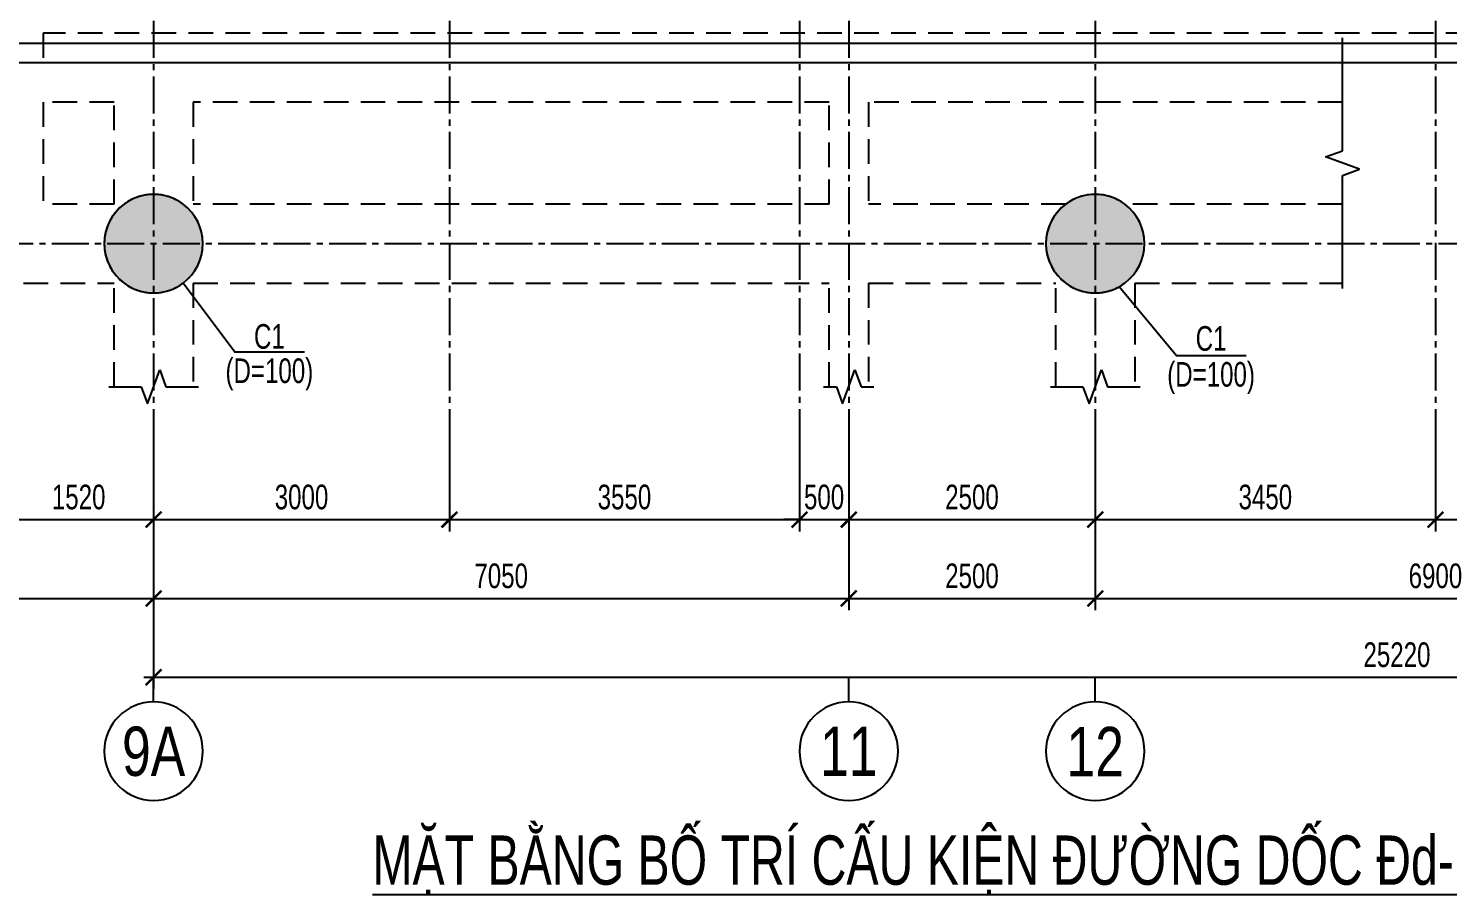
# Model space of a CAD drawing. Header units: millimetres. Extents: x 0 to 168200, y 0 to 59400.
# Drawn here: x 11979 to 26372, y 39895 to 48694 of the extents above; entities that cross this region are included whole.
import ezdxf
from ezdxf.enums import TextEntityAlignment as Align

# ---------------------------------------------------------------- set-up
doc = ezdxf.new("R2010")
doc.units = ezdxf.units.MM
doc.header["$LTSCALE"] = 500
doc.header["$MEASUREMENT"] = 0
doc.linetypes.add('CENTER2', pattern=[1.125, 0.75, -0.125, 0.125, -0.125])
doc.linetypes.add('HIDDEN', pattern=[0.375, 0.25, -0.125])
doc.layers.get('DEFPOINTS').update_dxf_attribs({"lineweight": 15})
doc.layers.add('02.CDC.DIM', color=1, linetype='Continuous', lineweight=20)
for name, color, linetype in [('CDC.01.AXIS', 160, 'CENTER2'), ('CDC.02.DIM', 1, 'Continuous'), ('CDC.03.BORDER', 3, 'Continuous'), ('CDC.06.TEXT', 2, 'Continuous'), ('CDC.07.TEXTCOL', 3, 'Continuous'), ('CDC.09.COLUMN', 4, 'Continuous'), ('CDC.10.HATCH', 251, 'Continuous'), ('CDC.11.NOTE', 8, 'Continuous'), ('CDC.13.BEAM', 8, 'HIDDEN'), ('TEXTCOL_SHAPE', 6, 'Continuous')]:
    doc.layers.add(name, color=color, linetype=linetype)
doc.styles.add('BIGTEXT', font='arial.ttf', dxfattribs={"width": 0.8})
doc.styles.add('KCS_SMTEXT', font='arial.ttf', dxfattribs={"width": 0.7})
doc.dimstyles.new('KCS_DIM100', dxfattribs={"dimscale": 100, "dimtxt": 2.5, "dimasz": 1.6, "dimexe": 1.2, "dimexo": 0, "dimgap": 1, "dimtad": 1, "dimdec": 0, "dimzin": 0, "dimdsep": 46, "dimtxsty": 'KCS_SMTEXT', "dimblk": 'ARCHTICK', "dimcen": 0, "dimdle": 1, "dimclrd": 256, "dimclre": 256, "dimclrt": 2, "dimadec": 0, "dimazin": 0, "dimtfac": 1, "dimtdec": 0, "dimtix": 1, "dimtmove": 2, "dimatfit": 3, "dimfxl": 1, "dimtolj": 1, "dimtzin": 0, "dimarcsym": 0})

# ---------------------------------------------------------------- blocks, each defined once
blk = doc.blocks.new('_ArchTick')
at = {"color": 0, "linetype": 'ByBlock', "const_width": 0.15}
blk.add_lwpolyline([(-0.5, -0.5), (0.5, 0.5)], dxfattribs=at)
blk = doc.blocks.new('*D71')
at = {"layer": 'CDC.02.DIM', "lineweight": -2, "transparency": 16777216}
for p, q in [((13248.85231582751, 44510.42917159875), (13248.85231582751, 42790.42917159869)), ((20298.85231582751, 44510.42917159875), (20298.85231582751, 42790.42917159869)), ((13148.85231582751, 42910.42917159869), (20398.85231582751, 42910.42917159869))]:
    blk.add_line(p, q, dxfattribs=at)
at = {"layer": 'DEFPOINTS', "color": 0, "transparency": 16777216}
for p in [(13248.85231582751, 44510.42917159875), (20298.85231582751, 44510.42917159875), (20298.85231582751, 42910.42917159869)]:
    blk.add_point(p, dxfattribs=at)
at = {"layer": 'CDC.02.DIM', "lineweight": -2, "transparency": 16777216, "xscale": 160, "yscale": 160, "zscale": 160, "rotation": 180}
blk.add_blockref('_ArchTick', (13248.85231582751, 42910.42917159869), dxfattribs=at)
at = {"layer": 'CDC.02.DIM', "lineweight": -2, "transparency": 16777216, "xscale": 160, "yscale": 160, "zscale": 160}
blk.add_blockref('_ArchTick', (20298.85231582751, 42910.42917159869), dxfattribs=at)
at = {"layer": 'CDC.02.DIM', "color": 2, "transparency": 16777216, "insert": (16773.85231582751, 43138.07241852911), "char_height": 250, "attachment_point": 5, "style": 'KCS_SMTEXT'}
blk.add_mtext('\\A1;7050', dxfattribs=at)
blk = doc.blocks.new('*D72')
at = {"layer": 'CDC.02.DIM', "lineweight": -2, "transparency": 16777216}
for p, q in [((22798.85231582751, 44510.42917159875), (22798.85231582751, 42790.42917159869)), ((29698.85231582751, 44510.42917159875), (29698.85231582751, 42790.42917159869)), ((22698.85231582751, 42910.42917159869), (29798.85231582751, 42910.42917159869))]:
    blk.add_line(p, q, dxfattribs=at)
at = {"layer": 'DEFPOINTS', "color": 0, "transparency": 16777216}
for p in [(22798.85231582751, 44510.42917159875), (29698.85231582751, 44510.42917159875), (29698.85231582751, 42910.42917159869)]:
    blk.add_point(p, dxfattribs=at)
at = {"layer": 'CDC.02.DIM', "lineweight": -2, "transparency": 16777216, "xscale": 160, "yscale": 160, "zscale": 160, "rotation": 180}
blk.add_blockref('_ArchTick', (22798.85231582751, 42910.42917159869), dxfattribs=at)
at = {"layer": 'CDC.02.DIM', "lineweight": -2, "transparency": 16777216, "xscale": 160, "yscale": 160, "zscale": 160}
blk.add_blockref('_ArchTick', (29698.85231582751, 42910.42917159869), dxfattribs=at)
at = {"layer": 'CDC.02.DIM', "color": 2, "transparency": 16777216, "insert": (26248.85231582751, 43138.07241852911), "char_height": 250, "attachment_point": 5, "style": 'KCS_SMTEXT'}
blk.add_mtext('\\A1;6900', dxfattribs=at)
blk = doc.blocks.new('*D74')
at = {"layer": 'CDC.02.DIM', "lineweight": -2, "transparency": 16777216}
for p, q in [((7208.852315827506, 44510.42917159875), (7208.852315827506, 42790.42917159869)), ((13248.85231582751, 44510.42917159875), (13248.85231582751, 42790.42917159869)), ((7108.852315827506, 42910.42917159869), (13348.85231582751, 42910.42917159869))]:
    blk.add_line(p, q, dxfattribs=at)
at = {"layer": 'DEFPOINTS', "color": 0, "transparency": 16777216}
for p in [(7208.852315827506, 44510.42917159875), (13248.85231582751, 44510.42917159875), (13248.85231582751, 42910.42917159869)]:
    blk.add_point(p, dxfattribs=at)
at = {"layer": 'CDC.02.DIM', "lineweight": -2, "transparency": 16777216, "xscale": 160, "yscale": 160, "zscale": 160, "rotation": 180}
blk.add_blockref('_ArchTick', (7208.852315827506, 42910.42917159869), dxfattribs=at)
at = {"layer": 'CDC.02.DIM', "lineweight": -2, "transparency": 16777216, "xscale": 160, "yscale": 160, "zscale": 160}
blk.add_blockref('_ArchTick', (13248.85231582751, 42910.42917159869), dxfattribs=at)
at = {"layer": 'CDC.02.DIM', "color": 2, "transparency": 16777216, "insert": (10228.85231582751, 43138.07241852911), "char_height": 250, "attachment_point": 5, "style": 'KCS_SMTEXT'}
blk.add_mtext('\\A1;6040', dxfattribs=at)
blk = doc.blocks.new('*D76')
at = {"layer": 'CDC.02.DIM', "lineweight": -2, "transparency": 16777216}
for p, q in [((11728.85231582751, 44510.42917159875), (11728.85231582751, 43590.42917159857)), ((13248.85231582751, 44510.42917159875), (13248.85231582751, 43590.42917159857)), ((11628.85231582751, 43710.42917159857), (13348.85231582751, 43710.42917159857))]:
    blk.add_line(p, q, dxfattribs=at)
at = {"layer": 'DEFPOINTS', "color": 0, "transparency": 16777216}
for p in [(11728.85231582751, 44510.42917159875), (13248.85231582751, 44510.42917159875), (13248.85231582751, 43710.42917159857)]:
    blk.add_point(p, dxfattribs=at)
at = {"layer": 'CDC.02.DIM', "lineweight": -2, "transparency": 16777216, "xscale": 160, "yscale": 160, "zscale": 160, "rotation": 180}
blk.add_blockref('_ArchTick', (11728.85231582751, 43710.42917159857), dxfattribs=at)
at = {"layer": 'CDC.02.DIM', "lineweight": -2, "transparency": 16777216, "xscale": 160, "yscale": 160, "zscale": 160}
blk.add_blockref('_ArchTick', (13248.85231582751, 43710.42917159857), dxfattribs=at)
at = {"layer": 'CDC.02.DIM', "color": 2, "transparency": 16777216, "insert": (12488.85231582751, 43938.07241852899), "char_height": 250, "attachment_point": 5, "style": 'KCS_SMTEXT'}
blk.add_mtext('\\A1;1520', dxfattribs=at)
blk = doc.blocks.new('*D77')
at = {"layer": 'CDC.02.DIM', "lineweight": -2, "transparency": 16777216}
for p, q in [((13248.85231582751, 44510.42917159875), (13248.85231582751, 43590.42917159857)), ((16248.85231582762, 44510.42917159875), (16248.85231582762, 43590.42917159857)), ((13148.85231582751, 43710.42917159857), (16348.85231582762, 43710.42917159857))]:
    blk.add_line(p, q, dxfattribs=at)
at = {"layer": 'DEFPOINTS', "color": 0, "transparency": 16777216}
for p in [(13248.85231582751, 44510.42917159875), (16248.85231582762, 44510.42917159875), (16248.85231582762, 43710.42917159857)]:
    blk.add_point(p, dxfattribs=at)
at = {"layer": 'CDC.02.DIM', "lineweight": -2, "transparency": 16777216, "xscale": 160, "yscale": 160, "zscale": 160, "rotation": 180}
blk.add_blockref('_ArchTick', (13248.85231582751, 43710.42917159857), dxfattribs=at)
at = {"layer": 'CDC.02.DIM', "lineweight": -2, "transparency": 16777216, "xscale": 160, "yscale": 160, "zscale": 160}
blk.add_blockref('_ArchTick', (16248.85231582762, 43710.42917159857), dxfattribs=at)
at = {"layer": 'CDC.02.DIM', "color": 2, "transparency": 16777216, "insert": (14748.85231582756, 43938.15768455901), "char_height": 250, "attachment_point": 5, "style": 'KCS_SMTEXT'}
blk.add_mtext('\\A1;3000', dxfattribs=at)
blk = doc.blocks.new('*D78')
at = {"layer": 'CDC.02.DIM', "lineweight": -2, "transparency": 16777216}
for p, q in [((16248.85231582762, 44510.42917159875), (16248.85231582762, 43590.42917159857)), ((19798.85231582762, 44510.42917159875), (19798.85231582762, 43590.42917159857)), ((16148.85231582762, 43710.42917159857), (19898.85231582762, 43710.42917159857))]:
    blk.add_line(p, q, dxfattribs=at)
at = {"layer": 'DEFPOINTS', "color": 0, "transparency": 16777216}
for p in [(16248.85231582762, 44510.42917159875), (19798.85231582762, 44510.42917159875), (19798.85231582762, 43710.42917159857)]:
    blk.add_point(p, dxfattribs=at)
at = {"layer": 'CDC.02.DIM', "lineweight": -2, "transparency": 16777216, "xscale": 160, "yscale": 160, "zscale": 160, "rotation": 180}
blk.add_blockref('_ArchTick', (16248.85231582762, 43710.42917159857), dxfattribs=at)
at = {"layer": 'CDC.02.DIM', "lineweight": -2, "transparency": 16777216, "xscale": 160, "yscale": 160, "zscale": 160}
blk.add_blockref('_ArchTick', (19798.85231582762, 43710.42917159857), dxfattribs=at)
at = {"layer": 'CDC.02.DIM', "color": 2, "transparency": 16777216, "insert": (18023.85231582762, 43938.15768455901), "char_height": 250, "attachment_point": 5, "style": 'KCS_SMTEXT'}
blk.add_mtext('\\A1;3550', dxfattribs=at)
blk = doc.blocks.new('*D79')
at = {"layer": 'CDC.02.DIM', "lineweight": -2, "transparency": 16777216}
for p, q in [((20298.85231582751, 44510.42917159875), (20298.85231582751, 43590.42917159857)), ((22798.85231582751, 44510.42917159875), (22798.85231582751, 43590.42917159857)), ((20198.85231582751, 43710.42917159857), (22898.85231582751, 43710.42917159857))]:
    blk.add_line(p, q, dxfattribs=at)
at = {"layer": 'DEFPOINTS', "color": 0, "transparency": 16777216}
for p in [(20298.85231582751, 44510.42917159875), (22798.85231582751, 44510.42917159875), (22798.85231582751, 43710.42917159857)]:
    blk.add_point(p, dxfattribs=at)
at = {"layer": 'CDC.02.DIM', "lineweight": -2, "transparency": 16777216, "xscale": 160, "yscale": 160, "zscale": 160, "rotation": 180}
blk.add_blockref('_ArchTick', (20298.85231582751, 43710.42917159857), dxfattribs=at)
at = {"layer": 'CDC.02.DIM', "lineweight": -2, "transparency": 16777216, "xscale": 160, "yscale": 160, "zscale": 160}
blk.add_blockref('_ArchTick', (22798.85231582751, 43710.42917159857), dxfattribs=at)
at = {"layer": 'CDC.02.DIM', "color": 2, "transparency": 16777216, "insert": (21548.85231582751, 43938.07241852899), "char_height": 250, "attachment_point": 5, "style": 'KCS_SMTEXT'}
blk.add_mtext('\\A1;2500', dxfattribs=at)
blk = doc.blocks.new('*D80')
at = {"layer": 'CDC.02.DIM', "lineweight": -2, "transparency": 16777216}
for p, q in [((22798.85231582751, 44510.42917159875), (22798.85231582751, 43590.42917159857)), ((26248.85231582762, 44510.42917159875), (26248.85231582762, 43590.42917159857)), ((22698.85231582751, 43710.42917159857), (26348.85231582762, 43710.42917159857))]:
    blk.add_line(p, q, dxfattribs=at)
at = {"layer": 'DEFPOINTS', "color": 0, "transparency": 16777216}
for p in [(22798.85231582751, 44510.42917159875), (26248.85231582762, 44510.42917159875), (26248.85231582762, 43710.42917159857)]:
    blk.add_point(p, dxfattribs=at)
at = {"layer": 'CDC.02.DIM', "lineweight": -2, "transparency": 16777216, "xscale": 160, "yscale": 160, "zscale": 160, "rotation": 180}
blk.add_blockref('_ArchTick', (22798.85231582751, 43710.42917159857), dxfattribs=at)
at = {"layer": 'CDC.02.DIM', "lineweight": -2, "transparency": 16777216, "xscale": 160, "yscale": 160, "zscale": 160}
blk.add_blockref('_ArchTick', (26248.85231582762, 43710.42917159857), dxfattribs=at)
at = {"layer": 'CDC.02.DIM', "color": 2, "transparency": 16777216, "insert": (24523.85231582756, 43938.15768455901), "char_height": 250, "attachment_point": 5, "style": 'KCS_SMTEXT'}
blk.add_mtext('\\A1;3450', dxfattribs=at)
blk = doc.blocks.new('*D81')
at = {"layer": 'CDC.02.DIM', "lineweight": -2, "transparency": 16777216}
for p, q in [((26248.85231582762, 44510.42917159875), (26248.85231582762, 43590.42917159857)), ((29698.85231582751, 44510.42917159875), (29698.85231582751, 43590.42917159857)), ((26148.85231582762, 43710.42917159857), (29798.85231582751, 43710.42917159857))]:
    blk.add_line(p, q, dxfattribs=at)
at = {"layer": 'DEFPOINTS', "color": 0, "transparency": 16777216}
for p in [(26248.85231582762, 44510.42917159875), (29698.85231582751, 44510.42917159875), (29698.85231582751, 43710.42917159857)]:
    blk.add_point(p, dxfattribs=at)
at = {"layer": 'CDC.02.DIM', "lineweight": -2, "transparency": 16777216, "xscale": 160, "yscale": 160, "zscale": 160, "rotation": 180}
blk.add_blockref('_ArchTick', (26248.85231582762, 43710.42917159857), dxfattribs=at)
at = {"layer": 'CDC.02.DIM', "lineweight": -2, "transparency": 16777216, "xscale": 160, "yscale": 160, "zscale": 160}
blk.add_blockref('_ArchTick', (29698.85231582751, 43710.42917159857), dxfattribs=at)
at = {"layer": 'CDC.02.DIM', "color": 2, "transparency": 16777216, "insert": (27973.85231582756, 43938.15768455901), "char_height": 250, "attachment_point": 5, "style": 'KCS_SMTEXT'}
blk.add_mtext('\\A1;3450', dxfattribs=at)
blk = doc.blocks.new('*D84')
at = {"layer": 'CDC.02.DIM', "lineweight": -2, "transparency": 16777216}
for p, q in [((20298.85231582751, 44510.42917159875), (20298.85231582751, 42790.42917159869)), ((22798.85231582751, 44510.42917159875), (22798.85231582751, 42790.42917159869)), ((20198.85231582751, 42910.42917159869), (22898.85231582751, 42910.42917159869))]:
    blk.add_line(p, q, dxfattribs=at)
at = {"layer": 'DEFPOINTS', "color": 0, "transparency": 16777216}
for p in [(20298.85231582751, 44510.42917159875), (22798.85231582751, 44510.42917159875), (22798.85231582751, 42910.42917159869)]:
    blk.add_point(p, dxfattribs=at)
at = {"layer": 'CDC.02.DIM', "lineweight": -2, "transparency": 16777216, "xscale": 160, "yscale": 160, "zscale": 160, "rotation": 180}
blk.add_blockref('_ArchTick', (20298.85231582751, 42910.42917159869), dxfattribs=at)
at = {"layer": 'CDC.02.DIM', "lineweight": -2, "transparency": 16777216, "xscale": 160, "yscale": 160, "zscale": 160}
blk.add_blockref('_ArchTick', (22798.85231582751, 42910.42917159869), dxfattribs=at)
at = {"layer": 'CDC.02.DIM', "color": 2, "transparency": 16777216, "insert": (21548.85231582751, 43138.07241852911), "char_height": 250, "attachment_point": 5, "style": 'KCS_SMTEXT'}
blk.add_mtext('\\A1;2500', dxfattribs=at)
blk = doc.blocks.new('*D88')
at = {"layer": 'CDC.02.DIM', "lineweight": -2, "transparency": 16777216}
for p, q in [((19798.85231582762, 44510.42917159875), (19798.85231582762, 43590.42917159857)), ((20298.85231582751, 44510.42917159875), (20298.85231582751, 43590.42917159857)), ((19798.85231582762, 43710.42917159857), (19638.85231582762, 43710.42917159857)), ((19798.85231582762, 43710.42917159857), (20298.85231582751, 43710.42917159857)), ((20298.85231582751, 43710.42917159857), (20458.85231582751, 43710.42917159857))]:
    blk.add_line(p, q, dxfattribs=at)
at = {"layer": 'DEFPOINTS', "color": 0, "transparency": 16777216}
for p in [(19798.85231582762, 44510.42917159875), (20298.85231582751, 44510.42917159875), (20298.85231582751, 43710.42917159857)]:
    blk.add_point(p, dxfattribs=at)
at = {"layer": 'CDC.02.DIM', "lineweight": -2, "transparency": 16777216, "xscale": 160, "yscale": 160, "zscale": 160}
blk.add_blockref('_ArchTick', (19798.85231582762, 43710.42917159857), dxfattribs=at)
at = {"layer": 'CDC.02.DIM', "lineweight": -2, "transparency": 16777216, "xscale": 160, "yscale": 160, "zscale": 160, "rotation": 180}
blk.add_blockref('_ArchTick', (20298.85231582751, 43710.42917159857), dxfattribs=at)
at = {"layer": 'CDC.02.DIM', "color": 2, "transparency": 16777216, "insert": (20048.85231582756, 43938.07241852899), "char_height": 250, "attachment_point": 5, "style": 'KCS_SMTEXT'}
blk.add_mtext('\\A1;500', dxfattribs=at)
blk = doc.blocks.new('_Axis name')
at = {"layer": 'CDC.02.DIM'}
blk.add_line((0, 2.5), (0, 0), dxfattribs=at)
blk.add_circle((0, 7.5), 5, dxfattribs=at)
at = {"layer": 'CDC.02.DIM', "style": 'BIGTEXT', "width": 0.75}
blk.add_attdef('.', text='', height=5, dxfattribs=at).set_placement((0, 7.5), align=Align.MIDDLE)
blk = doc.blocks.new('*D94')
at = {"layer": 'CDC.02.DIM', "lineweight": -2, "transparency": 16777216}
for p, q in [((13248.85231582751, 44510.42917159875), (13248.85231582751, 41990.42917159869)), ((38468.85231582745, 43710.42917159875), (38468.85231582745, 41990.42917159869)), ((13148.85231582751, 42110.42917159869), (38568.85231582745, 42110.42917159869))]:
    blk.add_line(p, q, dxfattribs=at)
at = {"layer": 'DEFPOINTS', "color": 0, "transparency": 16777216}
for p in [(13248.85231582751, 44510.42917159875), (38468.85231582745, 43710.42917159875), (38468.85231582745, 42110.42917159869)]:
    blk.add_point(p, dxfattribs=at)
at = {"layer": 'CDC.02.DIM', "lineweight": -2, "transparency": 16777216, "xscale": 160, "yscale": 160, "zscale": 160, "rotation": 180}
blk.add_blockref('_ArchTick', (13248.85231582751, 42110.42917159869), dxfattribs=at)
at = {"layer": 'CDC.02.DIM', "lineweight": -2, "transparency": 16777216, "xscale": 160, "yscale": 160, "zscale": 160}
blk.add_blockref('_ArchTick', (38468.85231582745, 42110.42917159869), dxfattribs=at)
at = {"layer": 'CDC.02.DIM', "color": 2, "transparency": 16777216, "insert": (25858.85231582748, 42338.07241852911), "char_height": 250, "attachment_point": 5, "style": 'KCS_SMTEXT'}
blk.add_mtext('\\A1;25220', dxfattribs=at)

msp = doc.modelspace()

# ---------------------------------------------------------------- hatches: boundary and pattern name
at = {"layer": 'CDC.10.HATCH'}
h = msp.add_hatch(dxfattribs=at)
h.set_pattern_fill('BT-01', color=256, scale=75, style=0, pattern_type=2)
h.set_pattern_definition([(49.99999999999999, (-340709.8309879809, 319775.8346360388), (537.9451369505651, -47.06410123694633), [56.25, -618.75]), (355, (-340709.8309879809, 319775.8346360388), (-104.06350020975, 564.1441002750089), [45, -495]), (100.4514, (-340665.0022279809, 319771.9126310388), (433.8820362855162, 517.0796565457152), [47.80514249999991, -525.8565839999985]), (46.18420000000002, (-340709.8309879809, 319925.8346360388), (800.4307864692333, -124.1392607467636), [84.37499999999991, -928.1249999999993]), (96.6356, (-340643.1284292309, 319915.4896557888), (700.9970291615275, 730.5884031753313), [71.707716, -788.78475]), (351.1842, (-340709.8309879809, 319925.8346360388), (700.9964588502204, 730.5889506939934), [67.5, -742.5]), (21, (-340634.8309879809, 319888.3346360388), (447.6802890888462, -301.9641679990041), [56.25, -618.75]), (326.0000000000001, (-340634.8309879809, 319888.3346360388), (182.4864989411863, 543.8625337851397), [45, -495]), (71.4514, (-340597.5243132309, 319863.1709315387), (630.1669714361175, 241.8978725324643), [47.8051425, -525.856584]), (37.50000000000001, (-340709.8309879809, 319775.8346360388), (9.119891487968001, 249.6703903734836), [0, -488.9999999999999, 0, -502.5, 0, -496.875]), (7.499999999999999, (-340709.8309879809, 319775.8346360388), (197.3021530816115, 295.8087839117702), [0, -286.5, 0, -477.75, 0, -189.375]), (327.5, (-340877.0809879809, 319775.8346360388), (400.3668271293068, -16.91615380078485), [0, -187.5, 0, -585, 0, -776.25]), (317.5, (-340952.0809879809, 319775.8346360388), (437.3896270067897, 75.07873674923823), [0, -243.75, 0, -388.5, 0, -551.25]), (45, (-340709.8309879809, 319775.8346360388), (-225.390286503212, 225.3902865032121), []), (45, (-340709.8309879809, 319867.7096360388), (-225.390286503212, 225.3902865032121), [])])
h.paths.add_polyline_path([(13727.22327917756, 46364.9602009434), (13727.39748617535, 46365.53431338532, 3333.549841345772)])
h.paths.add_polyline_path([(23277.39748619404, 46655.32402975071), (23277.22327920125, 46655.89814217598, 3333.54993793452)])
h.paths.add_polyline_path([(30177.39748618344, 46655.32402978558), (30177.22327919304, 46655.89814220299, 3333.549983565122)])
h.paths.add_polyline_path([(38947.22327916941, 46364.96020091645), (38947.39748617541, 46365.53431338526, 3333.549685123039)])

# ---------------------------------------------------------------- linework, layer by layer
at = {"layer": 'CDC.01.AXIS'}
for p, q in [((13248.85231582751, 56644.42917159875), (13248.85231582762, 44510.42917159869)), ((16248.85231582762, 56644.42917159863), (16248.85231582762, 44510.42917159875)), ((19798.85231582762, 56644.42917159869), (19798.85231582762, 44510.42917159875)), ((20298.85231582756, 56644.42917159863), (20298.85231582745, 44510.42917159869)), ((22798.85231582751, 56644.42917159863), (22798.85231582751, 44510.42917159869)), ((26248.85231582756, 56644.42917159863), (26248.85231582762, 44510.42917159875)), ((4341.004644032801, 46510.42917159875), (42068.85231582768, 46510.42917159857))]:
    msp.add_line(p, q, dxfattribs=at)
at = {"layer": 'CDC.03.BORDER'}
for p, q in [((7208.852315827506, 48544.42917159875), (37328.85231582745, 48544.42917159881)), ((37328.85231582751, 48344.42917159875), (7208.852315827506, 48344.42917159875))]:
    msp.add_line(p, q, dxfattribs=at)
at = {"layer": 'CDC.09.COLUMN'}
for p, q in [((13727.39748620044, 46655.32402972953), (13727.22327915806, 46655.89814231824)), ((23277.3974862005, 46655.32402972947), (23277.22327915806, 46655.8981423183)), ((13727.22327915806, 46364.9602008792), (13727.39748620044, 46365.53431346797)), ((23277.22327915806, 46364.96020087914), (23277.39748620044, 46365.53431346797))]:
    msp.add_line(p, q, dxfattribs=at)
for centre, radius, start, end in [((13248.85231582751, 46510.42917159875), 499.9999999999935, 53.13116479675154, 126.869897643176), ((13248.85231582751, 46510.42917159875), 499.9999999999956, 53.13010235682402, 126.869897643176), ((13248.85231582751, 46510.42917159875), 499.9999999999939, 123.7506818042023, 126.3713801636406), ((13248.85231582751, 46510.42917159875), 499.9999999999922, 116.7565394344978, 119.0137897364837), ((13248.85231582751, 46510.42917159875), 499.9999999999956, 114.5280677187596, 117.7435250402778), ((13248.85231582751, 46510.42917159875), 499.9999999999965, 108.3492616206762, 111.1926213445046), ((13248.85231582751, 46510.42917159875), 499.9999999999952, 105.6537690611969, 109.1079831467372), ((13248.85231582751, 46510.42917159875), 499.999999999994, 100.2979861528798, 103.3601072865154), ((13248.85231582751, 46510.42917159875), 499.9999999999928, 96.90072869309161, 100.460308416329), ((13248.85231582751, 46510.42917159875), 499.9999999999919, 92.36539383457792, 95.51022515075972), ((13248.85231582751, 46510.42917159875), 499.9999999999921, 88.2038810680142, 91.79411617335349), ((13248.85231582751, 46510.42917159875), 499.999999999997, 84.48674393684763, 87.63139856579275), ((13248.85231582751, 46510.42917159875), 499.9999999999944, 79.53774953520684, 83.09738715198198), ((13248.85231582751, 46510.42917159875), 499.9999999999914, 76.63717968143648, 79.69872761292879), ((13248.85231582751, 46510.42917159875), 499.9999999999922, 70.89031254622783, 74.34464841505637), ((13248.85231582751, 46510.42917159875), 499.9999999999945, 68.80514427666769, 71.6473317744104), ((13248.85231582751, 46510.42917159875), 499.9999999999944, 62.25516127125937, 65.4708808538178), ((13248.85231582751, 46510.42917159875), 499.9999999999931, 60.98436463184598, 63.23814589835589), ((13248.85231582751, 46510.42917159875), 499.9999999999945, 53.62924836833601, 56.24350802925076), ((22798.85231582751, 46510.42917159869), 499.9999999999953, 53.13116479675154, 126.869897643176), ((22798.85231582751, 46510.42917159869), 499.9999999999948, 123.7506818042023, 126.3713801636406), ((22798.85231582751, 46510.42917159869), 499.9999999999951, 114.5280677187596, 117.7435250402778), ((22798.85231582751, 46510.42917159869), 499.9999999999947, 105.6537690611969, 109.1079831467372), ((22798.85231582751, 46510.42917159869), 499.9999999999946, 96.90072869309161, 100.460308416329), ((22798.85231582751, 46510.42917159869), 499.9999999999949, 88.2038810680142, 91.79411617335349), ((22798.85231582751, 46510.42917159869), 499.9999999999943, 79.53774953520684, 83.09738715198198), ((22798.85231582751, 46510.42917159869), 499.9999999999947, 70.89031254622783, 74.34464841505637), ((22798.85231582751, 46510.42917159869), 499.9999999999944, 62.25516127125937, 65.4708808538178), ((22798.85231582751, 46510.42917159869), 499.9999999999949, 53.62924836833601, 56.24350802925076), ((13248.85231582751, 46510.42917159875), 499.9999999999956, 126.869897643176, 180), ((13248.85231582751, 46510.42917159875), 499.9999999999927, 126.869897643176, 180), ((13248.85231582751, 46510.42917159875), 499.9999999999976, 146.1793867504194, 151.7320327626823), ((13248.85231582751, 46510.42917159875), 499.9999999999937, 140.8217871670186, 144.2488392119272), ((13248.85231582751, 46510.42917159875), 499.9999999999957, 143.6865485691014, 143.9312609488462), ((13248.85231582751, 46510.42917159875), 499.9999999999931, 143.1284544316133, 143.5924806759787), ((13248.85231582751, 46510.42917159875), 499.9999999999937, 138.583747495088, 143.1284544316133), ((13248.85231582751, 46510.42917159875), 499.9999999999937, 131.7161022440633, 135.3200701438292), ((13248.85231582751, 46510.42917159875), 499.9999999999918, 128.469692348366, 134.6259129056118), ((13248.85231582751, 46510.42917159875), 499.9999999999938, 126.4108885171269, 126.7812572056928), ((13248.85231582751, 46510.42917159875), 499.9999999999949, 53.21886967322262, 53.58891817031954), ((13248.85231582751, 46510.42917159875), 499.9999999999959, 0, 53.13116479675154), ((13248.85231582751, 46510.42917159875), 499.9999999999993, 0, 53.13010235682402), ((13248.85231582751, 46510.42917159875), 499.9999999999919, 44.67933584192156, 45.20440975305592), ((13248.85231582751, 46510.42917159875), 499.9999999999972, 43.73190617841739, 44.59956412818064), ((13248.85231582751, 46510.42917159875), 499.9999999999918, 43.23091758605209, 43.87990132923583), ((13248.85231582751, 46510.42917159875), 499.9999999999968, 36.87167243981771, 37.34170247223111), ((13248.85231582751, 46510.42917159875), 499.9999999999927, 36.40760569004587, 36.87167243981771), ((13248.85231582751, 46510.42917159875), 499.9999999999947, 35.7506860341227, 36.81806576441625), ((13248.85231582751, 46510.42917159875), 499.9999999999944, 36.06827946515552, 36.31354304978784), ((13248.85231582751, 46510.42917159875), 499.9999999999931, 34.93193715076246, 35.96451758868225), ((13248.85231582751, 46510.42917159875), 499.9999999999972, 34.05041937986675, 35.67229025649396), ((13248.85231582751, 46510.42917159875), 499.9999999999953, 34.07410799140716, 34.61375726898621), ((13248.85231582751, 46510.42917159875), 499.9999999999947, 31.61575150918041, 33.81902998211682), ((22798.85231582751, 46510.42917159869), 499.9999999999956, 126.869897643176, 180), ((22798.85231582751, 46510.42917159869), 499.9999999999945, 126.869897643176, 180), ((22798.85231582751, 46510.42917159869), 499.9999999999952, 146.1793867504194, 151.7320327626823), ((22798.85231582751, 46510.42917159869), 499.9999999999957, 140.8217871670186, 144.2488392119272), ((22798.85231582751, 46510.42917159869), 499.9999999999947, 143.6865485691014, 143.9312609488462), ((22798.85231582751, 46510.42917159869), 499.9999999999963, 143.1284544316133, 143.5924806759787), ((22798.85231582751, 46510.42917159869), 499.9999999999945, 138.583747495088, 143.1284544316133), ((22798.85231582751, 46510.42917159869), 499.9999999999966, 131.7161022440633, 135.3200701438292), ((22798.85231582751, 46510.42917159869), 499.9999999999962, 128.469692348366, 134.6259129056118), ((22798.85231582751, 46510.42917159869), 499.9999999999964, 126.4108885171269, 126.7812572056928), ((22798.85231582751, 46510.42917159869), 499.9999999999956, 53.21886967322262, 53.58891817031954), ((22798.85231582751, 46510.42917159869), 499.9999999999956, 0, 53.13116479675154), ((22798.85231582751, 46510.42917159869), 499.9999999999956, 0, 53.13010235682402), ((22798.85231582751, 46510.42917159869), 499.9999999999957, 44.67933584192156, 45.20440975305592), ((22798.85231582751, 46510.42917159869), 499.9999999999943, 43.73190617841739, 44.59956412818064), ((22798.85231582751, 46510.42917159869), 499.9999999999951, 43.23091758605209, 43.87990132923583), ((22798.85231582751, 46510.42917159869), 499.9999999999935, 36.87167243981771, 37.34170247223111), ((22798.85231582751, 46510.42917159869), 499.9999999999941, 36.40760569004587, 36.87167243981771), ((22798.85231582751, 46510.42917159869), 499.9999999999951, 35.7506860341227, 36.81806576441625), ((22798.85231582751, 46510.42917159869), 499.9999999999961, 36.06827946515552, 36.31354304978784), ((22798.85231582751, 46510.42917159869), 499.9999999999945, 34.93193715076246, 35.96451758868225), ((22798.85231582751, 46510.42917159869), 499.9999999999966, 34.05041937986675, 35.67229025649396), ((22798.85231582751, 46510.42917159869), 499.9999999999947, 34.07410799140716, 34.61375726898621), ((22798.85231582751, 46510.42917159869), 499.9999999999945, 31.61575150918041, 33.81902998211682), ((13248.85231582751, 46510.42917159875), 499.9999999999914, 163.2565888808838, 168.5729376633999), ((13248.85231582751, 46510.42917159875), 499.9999999999959, 159.4747027705302, 162.1061709574086), ((13248.85231582751, 46510.42917159875), 499.9999999999946, 156.4205489833429, 159.657665279052), ((13248.85231582751, 46510.42917159875), 499.9999999999932, 154.6491069437603, 156.4205489833429), ((13248.85231582751, 46510.42917159875), 499.9999999999934, 150.0343239656845, 153.1775278357742), ((13248.85231582751, 46510.42917159875), 499.9999999999911, 151.8739354524489, 152.0212050813318), ((13248.85231582751, 46510.42917159875), 499.9999999999959, 28.26796585268203, 30.22492546139503), ((13248.85231582751, 46510.42917159875), 499.999999999998, 26.82209662635014, 28.37739980453226), ((13248.85231582751, 46510.42917159875), 499.9999999999956, 27.9783183542174, 28.12609092822688), ((13248.85231582751, 46510.42917159875), 499.9999999999951, 25.82071464880526, 27.81887388435232), ((13248.85231582751, 46510.42917159875), 499.9999999999956, 25.33052898635566, 26.74502963163487), ((13248.85231582751, 46510.42917159875), 499.9999999999957, 25.48670550416143, 25.67261895806896), ((13248.85231582751, 46510.42917159875), 499.9999999999994, 23.57817847945629, 25.34985015873874), ((13248.85231582751, 46510.42917159875), 499.999999999997, 23.22950751173393, 23.57817847945629), ((13248.85231582751, 46510.42917159875), 499.9999999999972, 17.89356548456092, 19.81860575099241), ((13248.85231582751, 46510.42917159875), 499.999999999998, 17.02036293674988, 18.05772739594585), ((13248.85231582751, 46510.42917159875), 499.9999999999968, 16.82969037689072, 17.81778250993271), ((13248.85231582751, 46510.42917159875), 499.9999999999977, 15.49975048105858, 16.74273655487066), ((22798.85231582751, 46510.42917159869), 499.9999999999969, 163.2565888808838, 168.5729376633999), ((22798.85231582751, 46510.42917159869), 499.9999999999947, 159.4747027705302, 162.1061709574086), ((22798.85231582751, 46510.42917159869), 499.9999999999939, 156.4205489833429, 159.657665279052), ((22798.85231582751, 46510.42917159869), 499.9999999999959, 154.6491069437603, 156.4205489833429), ((22798.85231582751, 46510.42917159869), 499.9999999999952, 150.0343239656845, 153.1775278357742), ((22798.85231582751, 46510.42917159869), 499.9999999999945, 151.8739354524489, 152.0212050813318), ((22798.85231582751, 46510.42917159869), 499.9999999999966, 28.26796585268203, 30.22492546139503), ((22798.85231582751, 46510.42917159869), 499.9999999999947, 26.82209662635014, 28.37739980453226), ((22798.85231582751, 46510.42917159869), 499.9999999999957, 27.9783183542174, 28.12609092822688), ((22798.85231582751, 46510.42917159869), 499.9999999999953, 25.82071464880526, 27.81887388435232), ((22798.85231582751, 46510.42917159869), 499.999999999995, 25.33052898635566, 26.74502963163487), ((22798.85231582751, 46510.42917159869), 499.9999999999956, 25.48670550416143, 25.67261895806896), ((22798.85231582751, 46510.42917159869), 499.9999999999951, 23.57817847945629, 25.34985015873874), ((22798.85231582751, 46510.42917159869), 499.9999999999951, 23.22950751173393, 23.57817847945629), ((22798.85231582751, 46510.42917159869), 499.9999999999956, 17.89356548456092, 19.81860575099241), ((22798.85231582751, 46510.42917159869), 499.9999999999968, 17.02036293674988, 18.05772739594585), ((22798.85231582751, 46510.42917159869), 499.9999999999944, 16.82969037689072, 17.81778250993271), ((22798.85231582751, 46510.42917159869), 499.9999999999941, 15.49975048105858, 16.74273655487066), ((13248.85231582751, 46510.42917159875), 499.9999999999927, 180, 233.130102356824), ((13248.85231582751, 46510.42917159875), 499.9999999999956, 180, 233.130102356824), ((13248.85231582751, 46510.42917159875), 499.9999999999956, 171.6526458041499, 179.3440999372991), ((13248.85231582751, 46510.42917159875), 499.9999999999951, 180.6559000627009, 188.3473541958501), ((13248.85231582751, 46510.42917159875), 499.9999999999934, 169.5988105490671, 170.9999999975701), ((13248.85231582751, 46510.42917159875), 499.9999999999978, 306.8688352032485, 0), ((13248.85231582751, 46510.42917159875), 499.9999999999964, 306.8698976431759, 0), ((13248.85231582751, 46510.42917159875), 499.999999999997, 8.96509064205139, 10.40427496011459), ((13248.85231582751, 46510.42917159875), 499.9999999999969, 8.519611388967594, 9.493862331651814), ((13248.85231582751, 46510.42917159875), 499.9999999999955, 8.413910805551096, 8.890549128699757), ((13248.85231582751, 46510.42917159875), 499.9999999999945, 7.85939282287347, 8.346749716883073), ((22798.85231582751, 46510.42917159869), 499.9999999999945, 180, 233.130102356824), ((22798.85231582751, 46510.42917159869), 499.9999999999949, 180, 233.130102356824), ((22798.85231582751, 46510.42917159869), 499.9999999999947, 171.6526458041499, 179.3440999372991), ((22798.85231582751, 46510.42917159869), 499.9999999999969, 180.6559000627009, 188.3473541958501), ((22798.85231582751, 46510.42917159869), 499.9999999999944, 169.5988105490671, 170.9999999975701), ((22798.85231582751, 46510.42917159869), 499.9999999999968, 306.8688352032485, 0), ((22798.85231582751, 46510.42917159869), 499.999999999994, 306.8698976431759, 0), ((22798.85231582751, 46510.42917159869), 499.9999999999951, 8.96509064205139, 10.40427496011459), ((22798.85231582751, 46510.42917159869), 499.9999999999974, 8.519611388967594, 9.493862331651814), ((22798.85231582751, 46510.42917159869), 499.9999999999973, 8.413910805551096, 8.890549128699757), ((22798.85231582751, 46510.42917159869), 499.9999999999948, 7.85939282287347, 8.346749716883073), ((13248.85231582751, 46510.42917159875), 499.999999999996, 189.0000000024299, 190.4011894509329), ((13248.85231582751, 46510.42917159875), 499.9999999999915, 191.4270623366001, 196.7434111191162), ((13248.85231582751, 46510.42917159875), 499.9999999999947, 197.8938290425914, 200.5252972294698), ((13248.85231582751, 46510.42917159875), 499.9999999999945, 340.1813942490076, 342.1064345154392), ((13248.85231582751, 46510.42917159875), 499.999999999998, 341.9422726040542, 342.9796370632502), ((13248.85231582751, 46510.42917159875), 499.9999999999962, 342.1822174900673, 343.1703096231093), ((13248.85231582751, 46510.42917159875), 499.9999999999974, 343.2572634451294, 344.5002495189415), ((13248.85231582751, 46510.42917159875), 499.9999999999997, 349.595725033325, 351.0349093579486), ((13248.85231582751, 46510.42917159875), 499.9999999999993, 350.5061376683482, 351.4803886110324), ((13248.85231582751, 46510.42917159875), 499.999999999997, 351.1094508713003, 351.5860891944489), ((13248.85231582751, 46510.42917159875), 499.9999999999996, 351.6532502831169, 352.1406071771265), ((22798.85231582751, 46510.42917159869), 499.9999999999955, 189.0000000024299, 190.4011894509329), ((22798.85231582751, 46510.42917159869), 499.9999999999953, 191.4270623366001, 196.7434111191162), ((22798.85231582751, 46510.42917159869), 499.9999999999952, 197.8938290425914, 200.5252972294698), ((22798.85231582751, 46510.42917159869), 499.9999999999961, 340.1813942490076, 342.1064345154392), ((22798.85231582751, 46510.42917159869), 499.9999999999962, 341.9422726040542, 342.9796370632502), ((22798.85231582751, 46510.42917159869), 499.999999999998, 342.1822174900673, 343.1703096231093), ((22798.85231582751, 46510.42917159869), 499.9999999999959, 343.2572634451294, 344.5002495189415), ((22798.85231582751, 46510.42917159869), 499.9999999999956, 349.595725033325, 351.0349093579486), ((22798.85231582751, 46510.42917159869), 499.9999999999958, 350.5061376683482, 351.4803886110324), ((22798.85231582751, 46510.42917159869), 499.9999999999959, 351.1094508713003, 351.5860891944489), ((22798.85231582751, 46510.42917159869), 499.9999999999961, 351.6532502831169, 352.1406071771265), ((13248.85231582751, 46510.42917159875), 499.9999999999955, 200.342334720948, 203.5794510166571), ((13248.85231582751, 46510.42917159875), 499.9999999999931, 203.5794510166571, 205.3508930562397), ((13248.85231582751, 46510.42917159875), 499.9999999999956, 206.8224721642258, 209.9656760343156), ((13248.85231582751, 46510.42917159875), 499.9999999999969, 207.9787949186682, 208.1260645475511), ((13248.85231582751, 46510.42917159875), 499.9999999999912, 208.2679672373177, 213.8206132495806), ((13248.85231582751, 46510.42917159875), 499.9999999999938, 215.7511607880728, 219.1782128329813), ((13248.85231582751, 46510.42917159875), 499.9999999999942, 216.0687390511538, 216.3134514308986), ((13248.85231582751, 46510.42917159875), 499.9999999999959, 216.4075193240213, 216.8715455683867), ((13248.85231582751, 46510.42917159875), 499.9999999999952, 216.8715455683867, 221.416252504912), ((13248.85231582751, 46510.42917159875), 499.9999999999982, 322.6582975277689, 323.1283275601823), ((13248.85231582751, 46510.42917159875), 499.9999999999953, 323.1283275601823, 323.5923943099542), ((13248.85231582751, 46510.42917159875), 499.9999999999994, 323.1819342355838, 324.2493139658773), ((13248.85231582751, 46510.42917159875), 499.9999999999968, 323.6864569502121, 323.9317205348445), ((13248.85231582751, 46510.42917159875), 499.9999999999977, 324.0354824113178, 325.0680628492375), ((13248.85231582751, 46510.42917159875), 500.0000000000001, 324.327709743506, 325.9495806201332), ((13248.85231582751, 46510.42917159875), 499.9999999999968, 325.3862427310139, 325.9258920085929), ((13248.85231582751, 46510.42917159875), 499.9999999999986, 326.1809700178832, 328.3842484908196), ((13248.85231582751, 46510.42917159875), 499.999999999999, 329.775074538605, 331.732034147318), ((13248.85231582751, 46510.42917159875), 499.9999999999994, 331.6226001954677, 333.1779033736498), ((13248.85231582751, 46510.42917159875), 499.9999999999981, 331.8739090717731, 332.0216816457826), ((13248.85231582751, 46510.42917159875), 499.9999999999981, 332.1811261156477, 334.1792853511948), ((13248.85231582751, 46510.42917159875), 499.9999999999973, 333.2549703683652, 334.6694710136443), ((13248.85231582751, 46510.42917159875), 499.9999999999993, 334.327381041931, 334.5132944958386), ((13248.85231582751, 46510.42917159875), 499.9999999999966, 334.6501498412612, 336.4218215205437), ((13248.85231582751, 46510.42917159875), 499.9999999999981, 336.4218215205437, 336.770492488266), ((22798.85231582751, 46510.42917159869), 499.9999999999956, 200.342334720948, 203.5794510166571), ((22798.85231582751, 46510.42917159869), 499.9999999999948, 203.5794510166571, 205.3508930562397), ((22798.85231582751, 46510.42917159869), 499.999999999995, 206.8224721642258, 209.9656760343156), ((22798.85231582751, 46510.42917159869), 499.9999999999955, 207.9787949186682, 208.1260645475511), ((22798.85231582751, 46510.42917159869), 499.9999999999969, 208.2679672373177, 213.8206132495806), ((22798.85231582751, 46510.42917159869), 499.999999999995, 215.7511607880728, 219.1782128329813), ((22798.85231582751, 46510.42917159869), 499.9999999999945, 216.0687390511538, 216.3134514308986), ((22798.85231582751, 46510.42917159869), 499.9999999999955, 216.4075193240213, 216.8715455683867), ((22798.85231582751, 46510.42917159869), 499.9999999999952, 216.8715455683867, 221.416252504912), ((22798.85231582751, 46510.42917159869), 499.9999999999955, 322.6582975277689, 323.1283275601823), ((22798.85231582751, 46510.42917159869), 499.999999999995, 323.1283275601823, 323.5923943099542), ((22798.85231582751, 46510.42917159869), 499.9999999999971, 323.1819342355838, 324.2493139658773), ((22798.85231582751, 46510.42917159869), 499.9999999999959, 323.6864569502121, 323.9317205348445), ((22798.85231582751, 46510.42917159869), 499.9999999999973, 324.0354824113178, 325.0680628492375), ((22798.85231582751, 46510.42917159869), 499.9999999999974, 324.327709743506, 325.9495806201332), ((22798.85231582751, 46510.42917159869), 499.9999999999963, 325.3862427310139, 325.9258920085929), ((22798.85231582751, 46510.42917159869), 499.999999999996, 326.1809700178832, 328.3842484908196), ((22798.85231582751, 46510.42917159869), 499.9999999999972, 329.775074538605, 331.732034147318), ((22798.85231582751, 46510.42917159869), 499.999999999998, 331.6226001954677, 333.1779033736498), ((22798.85231582751, 46510.42917159869), 499.9999999999969, 331.8739090717731, 332.0216816457826), ((22798.85231582751, 46510.42917159869), 499.9999999999959, 332.1811261156477, 334.1792853511948), ((22798.85231582751, 46510.42917159869), 499.9999999999966, 333.2549703683652, 334.6694710136443), ((22798.85231582751, 46510.42917159869), 499.9999999999983, 334.327381041931, 334.5132944958386), ((22798.85231582751, 46510.42917159869), 499.9999999999964, 334.6501498412612, 336.4218215205437), ((22798.85231582751, 46510.42917159869), 499.9999999999974, 336.4218215205437, 336.770492488266), ((13248.85231582751, 46510.42917159875), 499.9999999999951, 224.6799298561708, 228.2838977559367), ((13248.85231582751, 46510.42917159875), 499.9999999999943, 225.3740870943883, 231.5303076516339), ((13248.85231582751, 46510.42917159875), 499.9999999999971, 233.130102356824, 306.8688352032485), ((13248.85231582751, 46510.42917159875), 499.9999999999949, 233.130102356824, 306.8698976431759), ((13248.85231582751, 46510.42917159875), 499.9999999999937, 233.2187427943072, 233.5891114828731), ((13248.85231582751, 46510.42917159875), 499.9999999999959, 233.6286198363594, 236.2493181957977), ((13248.85231582751, 46510.42917159875), 499.9999999999956, 240.9860942366498, 243.2427200021691), ((13248.85231582751, 46510.42917159875), 499.9999999999914, 242.2564749597222, 245.4719322812404), ((13248.85231582751, 46510.42917159875), 499.9999999999962, 294.5291191461822, 297.7448387287407), ((13248.85231582751, 46510.42917159875), 499.9999999999984, 296.7611112412159, 299.0155192693793), ((13248.85231582751, 46510.42917159875), 499.9999999999966, 303.7564919707492, 306.370751631664), ((13248.85231582751, 46510.42917159875), 499.9999999999954, 306.4110818296804, 306.7811303267774), ((13248.85231582751, 46510.42917159875), 499.9999999999964, 314.7955902469441, 315.3206641580785), ((13248.85231582751, 46510.42917159875), 499.9999999999995, 315.4004358718194, 316.2680938215826), ((13248.85231582751, 46510.42917159875), 499.9999999999986, 316.1200986707642, 316.7690824139479), ((22798.85231582751, 46510.42917159869), 499.9999999999937, 224.6799298561708, 228.2838977559367), ((22798.85231582751, 46510.42917159869), 499.9999999999975, 225.3740870943883, 231.5303076516339), ((22798.85231582751, 46510.42917159869), 499.9999999999953, 233.130102356824, 306.8688352032485), ((22798.85231582751, 46510.42917159869), 499.9999999999953, 233.130102356824, 306.8698976431759), ((22798.85231582751, 46510.42917159869), 499.999999999996, 233.2187427943072, 233.5891114828731), ((22798.85231582751, 46510.42917159869), 499.9999999999952, 233.6286198363594, 236.2493181957977), ((22798.85231582751, 46510.42917159869), 499.9999999999947, 240.9860942366498, 243.2427200021691), ((22798.85231582751, 46510.42917159869), 499.9999999999948, 242.2564749597222, 245.4719322812404), ((22798.85231582751, 46510.42917159869), 499.9999999999976, 294.5291191461822, 297.7448387287407), ((22798.85231582751, 46510.42917159869), 499.9999999999965, 296.7611112412159, 299.0155192693793), ((22798.85231582751, 46510.42917159869), 499.9999999999957, 303.7564919707492, 306.370751631664), ((22798.85231582751, 46510.42917159869), 499.9999999999969, 306.4110818296804, 306.7811303267774), ((22798.85231582751, 46510.42917159869), 499.9999999999962, 314.7955902469441, 315.3206641580785), ((22798.85231582751, 46510.42917159869), 499.9999999999972, 315.4004358718194, 316.2680938215826), ((22798.85231582751, 46510.42917159869), 499.9999999999966, 316.1200986707642, 316.7690824139479), ((13248.85231582751, 46510.42917159875), 499.9999999999956, 248.8074080716334, 251.6508048056766), ((13248.85231582751, 46510.42917159875), 499.9999999999955, 250.8920168532628, 254.3462309388032), ((13248.85231582751, 46510.42917159875), 499.9999999999955, 256.6399118025341, 259.7020455915074), ((13248.85231582751, 46510.42917159875), 499.9999999999982, 259.539691583671, 263.0992713069084), ((13248.85231582751, 46510.42917159875), 499.9999999999941, 264.489789759353, 267.6346242535094), ((13248.85231582751, 46510.42917159875), 499.9999999999966, 268.2058838266465, 271.7961189319858), ((13248.85231582751, 46510.42917159875), 499.9999999999967, 272.3686195356234, 275.5132709732652), ((13248.85231582751, 46510.42917159875), 499.999999999998, 276.9026128480181, 280.4622504647932), ((13248.85231582751, 46510.42917159875), 499.9999999999969, 280.3013041732195, 283.3628394123991), ((13248.85231582751, 46510.42917159875), 499.9999999999993, 285.6553515849436, 289.1096874537722), ((13248.85231582751, 46510.42917159875), 500.0000000000003, 288.352734783764, 291.1948851425798), ((22798.85231582751, 46510.42917159869), 499.9999999999959, 248.8074080716334, 251.6508048056766), ((22798.85231582751, 46510.42917159869), 499.999999999996, 250.8920168532628, 254.3462309388032), ((22798.85231582751, 46510.42917159869), 499.9999999999955, 256.6399118025341, 259.7020455915074), ((22798.85231582751, 46510.42917159869), 499.9999999999954, 259.539691583671, 263.0992713069084), ((22798.85231582751, 46510.42917159869), 499.9999999999974, 264.489789759353, 267.6346242535094), ((22798.85231582751, 46510.42917159869), 499.9999999999942, 268.2058838266465, 271.7961189319858), ((22798.85231582751, 46510.42917159869), 499.9999999999965, 272.3686195356234, 275.5132709732652), ((22798.85231582751, 46510.42917159869), 499.9999999999967, 276.9026128480181, 280.4622504647932), ((22798.85231582751, 46510.42917159869), 499.9999999999959, 280.3013041732195, 283.3628394123991), ((22798.85231582751, 46510.42917159869), 499.9999999999974, 285.6553515849436, 289.1096874537722), ((22798.85231582751, 46510.42917159869), 499.9999999999971, 288.352734783764, 291.1948851425798)]:
    msp.add_arc(centre, radius, start, end, dxfattribs=at)
at = {"layer": 'CDC.11.NOTE', "linetype": 'Continuous'}
for p, q in [((25134.59290103021, 47389.92917159817), (25306.31023974123, 47452.42917159817)), ((25478.02757845225, 47264.92917159817), (25134.59290103021, 47389.92917159817)), ((25306.31023974123, 47202.42917159817), (25478.02757845225, 47264.92917159817)), ((13186.35231580737, 44886.62187389156), (13311.35231580737, 45230.05655131361)), ((13311.35231580737, 45230.05655131361), (13373.85231580737, 45058.33921260259)), ((20236.35231580737, 44886.62187389156), (20361.35231580737, 45230.05655131361)), ((20361.35231580737, 45230.05655131361), (20423.85231580737, 45058.33921260259)), ((22736.35231580737, 44886.62187389156), (22861.35231580737, 45230.05655131361)), ((22861.35231580737, 45230.05655131361), (22923.85231580737, 45058.33921260259)), ((13123.85231580737, 45058.33921260259), (13186.35231580737, 44886.62187389156)), ((20173.85231580737, 45058.33921260259), (20236.35231580737, 44886.62187389156)), ((22673.85231580737, 45058.33921260259), (22736.35231580737, 44886.62187389156))]:
    msp.add_line(p, q, dxfattribs=at)
for points in [[(25306.31023973168, 47452.42917159875), (25306.31023973168, 48599.42917159875)], [(25306.31023973168, 46055.42917159869), (25306.31023973168, 47202.42917159875)], [(12793.85231582751, 45058.33921262226), (13123.85231582751, 45058.33921262226)], [(13373.85231582751, 45058.33921262226), (13703.85231582751, 45058.33921262226)], [(20043.85231582751, 45058.33921262226), (20173.85231582751, 45058.33921262226)], [(20423.85231582751, 45058.33921262226), (20553.85231582751, 45058.33921262226)], [(22343.85231582751, 45058.33921262226), (22673.85231582751, 45058.33921262226)], [(22923.85231582751, 45058.33921262226), (23253.85231582751, 45058.33921262226)]]:
    msp.add_lwpolyline(points, dxfattribs=at)
at = {"layer": 'CDC.11.NOTE'}
for points in [[(14777.87743168609, 45409.9648672542), (14073.87743168609, 45409.9648672542), (13548.23224325391, 46109.9648672542)], [(24328.52075626305, 45373.18499240623), (23624.52075626305, 45373.18499240623), (23041.37556783087, 46073.18499240623)]]:
    msp.add_lwpolyline(points, dxfattribs=at)
at = {"layer": 'CDC.13.BEAM', "ltscale": 2}
for p, q in [((36728.85231582756, 48644.42917159857), (12128.85231582751, 48644.42917159875)), ((12128.85231582751, 48644.42917159875), (12128.85231582751, 48344.42917159887)), ((12848.85231582751, 47944.42917159875), (12128.85231582751, 47944.42917159875)), ((12128.85231582751, 47944.42917159875), (12128.85231582751, 46910.42917159875)), ((12848.85231582751, 46910.42917159875), (12848.85231582751, 47944.42917159875)), ((20098.85231582751, 47944.42917159875), (13648.85231582751, 47944.42917159875)), ((13648.85231582751, 47944.42917159875), (13648.85231582751, 46910.42917159875)), ((20098.85231582751, 46910.42917159869), (20098.85231582751, 47944.42917159875)), ((25306.31023973168, 47944.42917159869), (20498.85231582751, 47944.42917159869)), ((20498.85231582751, 47944.42917159869), (20498.85231582751, 46910.42917159869)), ((12848.85231582751, 46910.42917159875), (12128.85231582751, 46910.42917159875)), ((20098.85231582751, 46910.42917159869), (13648.85231582751, 46910.42917159875)), ((22498.85231582756, 46910.42917159869), (20498.85231582751, 46910.42917159869)), ((25306.31023973168, 46910.42917159869), (23098.85231582751, 46910.42917159869)), ((5180.601251500309, 46110.42917159875), (12848.85231582751, 46110.42917159875)), ((12848.85231582751, 45058.33921262226), (12848.85231582751, 46110.42917159875)), ((13648.85231582751, 46110.42917159875), (20098.85231582751, 46110.42917159869)), ((13648.85231582751, 46110.42917159875), (13648.85231582751, 45058.33921262226)), ((20098.85231582751, 45058.33921262226), (20098.85231582751, 46110.42917159869)), ((20498.85231582751, 46110.42917159869), (22398.85231582751, 46110.42917159869)), ((20498.85231582751, 46110.42917159869), (20498.85231582751, 45058.33921262226)), ((22398.85231582751, 45058.33921262226), (22398.85231582751, 46110.42917159869)), ((23198.85231582751, 46110.42917159869), (25306.31023973168, 46110.42917159869)), ((23198.85231582751, 46110.42917159869), (23198.85231582751, 45058.33921262226))]:
    msp.add_line(p, q, dxfattribs=at)

# ---------------------------------------------------------------- block references
at = {"layer": '02.CDC.DIM'}
ref = msp.add_blockref('_Axis name', (13248.85231582751, 42110.42917159869), dxfattribs=dict(at, xscale=-100, yscale=100, zscale=100, rotation=180))
ref.add_attrib('.', '9A', dxfattribs={"layer": 'CDC.02.DIM', "height": 500, "style": 'BIGTEXT', "width": 0.75}).set_placement((13248.85231582751, 41360.42917159875), align=Align.MIDDLE)
ref = msp.add_blockref('_Axis name', (20298.85231582751, 42110.42917159857), dxfattribs=dict(at, xscale=-100, yscale=100, zscale=100, rotation=180))
ref.add_attrib('.', '11', dxfattribs={"layer": 'CDC.02.DIM', "height": 500, "style": 'BIGTEXT', "width": 0.75}).set_placement((20298.85231582751, 41360.42917159863), align=Align.MIDDLE)
ref = msp.add_blockref('_Axis name', (22798.85231582745, 42110.42917159857), dxfattribs=dict(at, xscale=-100, yscale=100, zscale=100, rotation=180))
ref.add_attrib('.', '12', dxfattribs={"layer": 'CDC.02.DIM', "height": 500, "style": 'BIGTEXT', "width": 0.75}).set_placement((22798.85231582745, 41360.42917159863), align=Align.MIDDLE)

# ---------------------------------------------------------------- texts
at = {"layer": 'CDC.06.TEXT', "color": 4, "style": 'KCS_SMTEXT', "width": 0.7}
msp.add_text('%%UMẶT BẰNG BỐ TRÍ CẤU KIỆN ĐƯỜNG DỐC Đd-1 - TẦNG HẦM 1', height=500, dxfattribs=at).set_placement((22798.85231582745, 40275.87859834591), align=Align.MIDDLE)
at = {"layer": 'CDC.07.TEXTCOL', "linetype": 'ByBlock', "style": 'KCS_SMTEXT', "width": 0.7}
for p in [(14422.87743168609, 45569.15045467787), (23973.52075626305, 45548.54357600812)]:
    msp.add_text('C1', height=249.975, dxfattribs=at).set_placement(p, align=Align.MIDDLE)
at = {"layer": 'TEXTCOL_SHAPE', "linetype": 'ByBlock', "style": 'KCS_SMTEXT', "width": 0.7}
for p in [(14422.87743168609, 45189.77716226061), (23973.52075626305, 45152.99728741264)]:
    msp.add_text('(D=100)', height=249.975, dxfattribs=at).set_placement(p, align=Align.MIDDLE)

# ---------------------------------------------------------------- dimensions: what is measured, and where the dimension line sits
at = {"layer": 'CDC.02.DIM'}
for base, p1, p2, picture, middle in [((13248.85231582751, 42910.42917159869), (7208.852315827506, 44510.42917159875), (13248.85231582751, 44510.42917159875), '*D74', (10228.85231582751, 43138.07241852911)), ((13248.85231582751, 43710.42917159857), (11728.85231582751, 44510.42917159875), (13248.85231582751, 44510.42917159875), '*D76', (12488.85231582751, 43938.07241852899)), ((20298.85231582751, 42910.42917159869), (13248.85231582751, 44510.42917159875), (20298.85231582751, 44510.42917159875), '*D71', (16773.85231582751, 43138.07241852911)), ((16248.85231582762, 43710.42917159857), (13248.85231582751, 44510.42917159875), (16248.85231582762, 44510.42917159875), '*D77', (14748.85231582756, 43938.15768455901)), ((38468.85231582745, 42110.42917159869), (13248.85231582751, 44510.42917159875), (38468.85231582745, 43710.42917159875), '*D94', (25858.85231582748, 42338.07241852911)), ((19798.85231582762, 43710.42917159857), (16248.85231582762, 44510.42917159875), (19798.85231582762, 44510.42917159875), '*D78', (18023.85231582762, 43938.15768455901)), ((20298.85231582751, 43710.42917159857), (19798.85231582762, 44510.42917159875), (20298.85231582751, 44510.42917159875), '*D88', (20048.85231582756, 43938.07241852899)), ((22798.85231582751, 43710.42917159857), (20298.85231582751, 44510.42917159875), (22798.85231582751, 44510.42917159875), '*D79', (21548.85231582751, 43938.07241852899)), ((22798.85231582751, 42910.42917159869), (20298.85231582751, 44510.42917159875), (22798.85231582751, 44510.42917159875), '*D84', (21548.85231582751, 43138.07241852911)), ((29698.85231582751, 42910.42917159869), (22798.85231582751, 44510.42917159875), (29698.85231582751, 44510.42917159875), '*D72', (26248.85231582751, 43138.07241852911)), ((26248.85231582762, 43710.42917159857), (22798.85231582751, 44510.42917159875), (26248.85231582762, 44510.42917159875), '*D80', (24523.85231582756, 43938.15768455901)), ((29698.85231582751, 43710.42917159857), (26248.85231582762, 44510.42917159875), (29698.85231582751, 44510.42917159875), '*D81', (27973.85231582756, 43938.15768455901))]:
    dim = msp.add_linear_dim(base=base, p1=p1, p2=p2, dimstyle='KCS_DIM100', dxfattribs=at)
    dim.commit()
    dim.dimension.update_dxf_attribs({"geometry": picture, "text_midpoint": middle})

doc.saveas('drawing.dxf')
